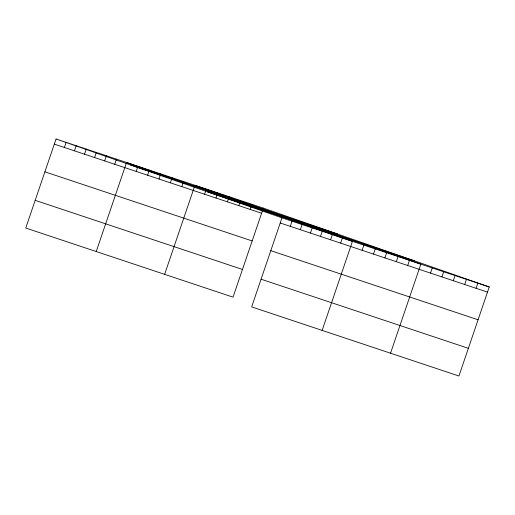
<?xml version="1.0" encoding="UTF-8"?>
<svg xmlns="http://www.w3.org/2000/svg" width="515" height="515" viewBox="0 0 515 515"><rect width="100%" height="100%" fill="white"/><g stroke="black" fill="none" stroke-linecap="round" stroke-linejoin="round"><path stroke-width="0.77" d="M56.064 138.992L25.75 228.036L233.031 297.149L263.345 208.105L56.064 138.992L281.969 217.851L489.25 286.964L458.936 376.008L251.655 306.895L281.969 217.851M64.381 147.483L66.132 142.346M74.45 150.837L76.201 145.7M84.518 154.197L86.269 149.06M94.586 157.551L96.337 152.414M104.654 160.905L106.405 155.775M114.723 164.266L116.474 159.129M96.228 251.532L126.542 162.489L352.447 241.355L322.132 330.398M136.192 171.424L137.943 166.287M147.593 175.222L149.337 170.092M158.993 179.027L160.738 173.89M170.394 182.825L172.139 177.694M181.795 186.63L183.54 181.492M164.626 274.341L194.94 185.297L420.845 264.156L390.531 353.206M204.597 194.232L206.341 189.095M215.997 198.03L217.742 192.9M227.398 201.835L229.143 196.698M238.799 205.633L240.544 200.502M250.2 209.438L251.944 204.301M290.286 226.343L292.037 221.212M300.354 229.703L302.105 224.566M310.423 233.057L312.174 227.926M320.491 236.417L322.242 231.28M330.559 239.771L332.31 234.64M340.627 243.132L342.378 237.994M362.097 250.29L363.841 245.153M373.497 254.088L375.242 248.957M384.898 257.893L386.643 252.756M396.299 261.691L398.044 256.554M407.7 265.495L409.444 260.358M430.501 273.098L432.246 267.961M441.902 276.896L443.647 271.759M453.303 280.701L455.048 275.564M464.704 284.499L466.448 279.362M476.105 288.297L477.849 283.166M130.61 165.012L337.892 234.125M207.416 191.831L414.704 260.944M54.313 144.123L261.594 213.236M280.218 222.989L487.499 292.102M44.889 171.817L252.17 240.93M270.793 250.676L478.075 319.789M35.175 200.341L242.462 269.454M261.079 279.207L468.36 348.32M263.345 208.105L489.25 286.964"/></g></svg>
